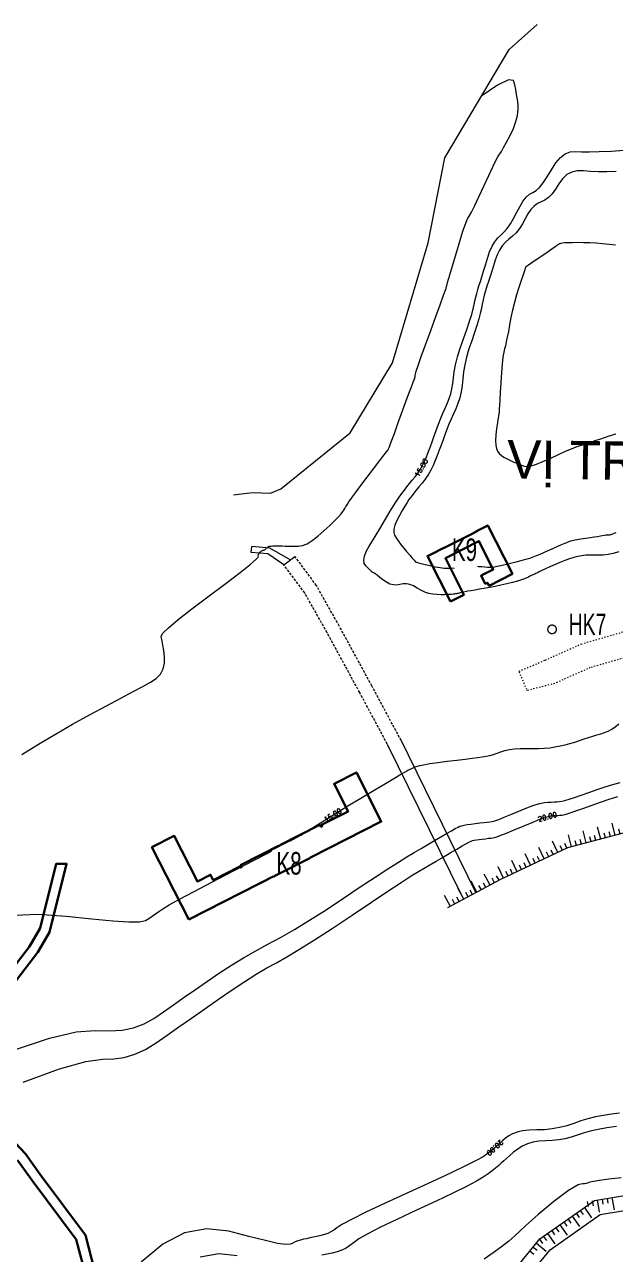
# Model space of a CAD drawing. Header units: inches. Extents: x 496359 to 501064, y 2374078 to 2377203.
# Drawn here: x 496846.4 to 496964.4, y 2376716.4 to 2376961.9 of the extents above; entities that cross this region are included whole.
import ezdxf
from ezdxf.enums import TextEntityAlignment as Align

# ---------------------------------------------------------------- set-up
doc = ezdxf.new("R2010")
doc.units = ezdxf.units.IN
doc.header["$MEASUREMENT"] = 0
doc.linetypes.add('ACAD_ISO03W100', pattern=[30, 12, -18])
doc.linetypes.add('DASHED', pattern=[0.75, 0.5, -0.25])
for name, color, linetype in [('chu', 6, 'Continuous'), ('MANH', 147, 'Continuous'), ('NOI', 2, 'Continuous'), ('tl', 8, 'Continuous')]:
    doc.layers.add(name, color=color, linetype=linetype)
for name, color, linetype, lineweight in [('EG Text2', 7, 'Continuous', 18), ('ISO', 252, 'Continuous', 20), ('LC Net dam 1', 30, 'Continuous', 30), ('LC Net manh', 239, 'Continuous', 5), ('manh1', 67, 'Continuous', 13)]:
    doc.layers.add(name, color=color, linetype=linetype, lineweight=lineweight)
doc.styles.add('EG Hai', font='')
doc.styles.get("Standard").update_dxf_attribs({"font": 'vnsimli.shx', "height": 2})
doc.styles.add('style1', font='')
doc.styles.get('EG Hai').set_extended_font_data('.VnArial NarrowH')
doc.styles.get('style1').set_extended_font_data('.VnAvantH')

# ---------------------------------------------------------------- blocks, each defined once
blk = doc.blocks.new('t2')
at = {"layer": 'tl', "color": 250, "lineweight": 0}
for p, q in [((-2, 0), (-2, -1)), ((-1, 0), (-1, -1)), ((0, 0), (0, -2.5))]:
    blk.add_line(p, q, dxfattribs=at)
blk = doc.blocks.new('Nền HT mới')
at = {"layer": 'MANH', "lineweight": 0, "elevation": -28.38}
for points in [[(160.64, 587.25), (164.41, 587.72), (168.01, 587.62), (170.09, 588.5), (183.9, 599.69), (192.34, 613.63), (199.48, 637.63), (202.82, 654.57), (215.71, 676.22), (221.25, 681.17)], [(239.48, 519.96), (227.33, 516.78), (213.95, 510.48), (203.37, 504.78)], [(164.17, 575.76), (164.28, 576.96)], [(170.66, 573.31), (167.47, 575.47), (164.17, 575.76)], [(171.96, 574.28), (167.88, 576.63), (164.28, 576.96)], [(170.66, 573.31), (172.88, 574.96)], [(193.82, 538.74), (209, 507.81)], [(191.33, 537.52), (206.01, 507.62)]]:
    blk.add_lwpolyline(points, dxfattribs=at)
at = {"layer": 'MANH', "linetype": 'ACAD_ISO03W100', "lineweight": 0, "ltscale": 0.02, "elevation": -28.38}
for points in [[(313.16, 593.72), (306.06, 592.47), (291.93, 593.99), (280.89, 587.71), (270.79, 581.86), (261.63, 575.83), (259.79, 570.4), (253.59, 565.93), (245.98, 563.77), (240.1, 560.32), (230.17, 557.49), (222.78, 554.2), (217.62, 551.98)], [(305.01, 587.56), (293, 588.84), (283.38, 583.37), (273.42, 577.61), (265.81, 572.6), (264.01, 567.28), (255.8, 561.36), (247.96, 559.13), (242.08, 555.68), (231.88, 552.78), (224.79, 549.62), (219.25, 548.2)], [(217.62, 551.98), (219.18, 548.36), (219.25, 548.2)]]:
    blk.add_lwpolyline(points, dxfattribs=at)
at = {"layer": 'MANH', "linetype": 'DASHED', "lineweight": 0, "elevation": -28.38}
for points in [[(193.77, 538.83), (188.26, 549.11), (181.73, 561.09), (177.16, 569.2), (172.88, 574.96)], [(191.33, 537.52), (185.82, 547.79), (179.31, 559.75), (174.83, 567.69), (170.66, 573.31)]]:
    blk.add_lwpolyline(points, dxfattribs=at)
at = {"layer": 'MANH', "color": 2, "lineweight": 0, "elevation": -28.38}
for points in [[(216.58, 432.35), (221.83, 438.71), (232.71, 446.4), (251.47, 449.51), (262.08, 449.2), (277, 452.04), (293.19, 460.82), (303.16, 471.21), (309.43, 480.31), (318.9, 488.61), (327.75, 496.68), (337.67, 505.8), (345.46, 499.05), (352.47, 492.14), (359.93, 483.88), (368.39, 473.85), (376.54, 464.16), (383.43, 453.97), (386.4, 443.31), (385.05, 431.55)], [(218.5, 429.96), (223.89, 436.49), (233.88, 443.55), (251.67, 446.51), (262.32, 446.19), (278.02, 449.18), (295.03, 458.41), (305.49, 469.31), (311.69, 478.3), (320.9, 486.37), (329.78, 494.46), (337.73, 501.78), (343.43, 496.84), (350.3, 490.06), (357.67, 481.91), (366.09, 471.92), (374.14, 462.35), (380.67, 452.69), (383.35, 443.07), (382.12, 432.3)]]:
    blk.add_lwpolyline(points, dxfattribs=at)
at = {"layer": 'manh1', "lineweight": 0, "elevation": -28.38}
for points in [[(118.31, 535.43), (121.63, 537.48), (125.02, 539.5), (128.48, 541.48), (131.96, 543.39), (135.24, 545.16), (138.12, 546.69), (140.54, 547.98), (142.51, 549.01), (144.03, 549.84), (145.18, 550.6), (146.03, 551.49), (146.58, 552.51), (146.84, 553.67), (146.83, 554.95), (146.68, 556.19), (146.51, 557.23), (146.35, 558.05), (146.21, 558.65), (146.15, 559.08), (146.51, 559.68), (147.63, 560.75), (149.56, 562.36), (152.3, 564.5), (155.73, 567.09), (159.17, 569.67), (161.94, 571.78), (163.92, 573.34), (165.1, 574.35), (165.54, 574.83), (165.58, 575.02), (165.57, 575.15), (165.57, 575.26), (165.58, 575.36), (165.61, 575.44), (165.66, 575.52), (165.73, 575.61), (165.8, 575.7), (165.9, 575.8), (166, 575.91), (166.12, 576.01), (166.24, 576.09), (166.37, 576.16), (166.5, 576.2), (166.63, 576.23), (166.76, 576.27), (166.87, 576.32), (166.98, 576.4), (167.07, 576.5), (167.15, 576.62), (167.25, 576.75), (167.4, 576.85), (167.59, 576.94), (167.83, 577.01), (168.12, 577.05), (168.46, 577.08), (168.85, 577.1), (169.29, 577.1), (169.78, 577.09), (170.32, 577.07), (170.9, 577.05), (171.52, 577.02), (172.18, 577.01), (172.86, 577), (173.59, 577.01), (174.4, 577.15), (175.31, 577.52), (176.33, 578.14), (177.47, 579), (178.68, 580.07), (179.85, 581.18), (180.82, 582.13), (181.57, 582.91), (182.1, 583.5), (182.44, 583.92), (182.65, 584.24), (182.84, 584.54), (183.01, 584.82), (183.17, 585.1), (183.35, 585.39), (183.66, 585.85), (184.2, 586.61), (185, 587.7), (186.06, 589.12), (187.33, 590.82), (188.6, 592.5), (189.65, 593.89), (190.44, 594.92), (190.96, 595.6), (191.24, 595.96), (191.38, 596.14), (191.48, 596.29), (191.57, 596.45), (191.66, 596.62), (191.75, 596.84), (191.92, 597.3), (192.24, 598.19), (192.74, 599.53), (193.39, 601.33), (194.19, 603.52), (195, 605.71), (195.66, 607.52), (196.16, 608.86), (196.5, 609.75), (196.68, 610.21), (196.77, 610.44), (196.84, 610.64), (196.89, 610.85), (196.93, 611.08), (196.97, 611.36), (197.13, 611.96), (197.51, 613.12), (198.12, 614.88), (198.97, 617.22), (200.01, 620.08), (201.06, 622.92), (201.9, 625.23), (202.52, 626.93), (202.9, 628.01), (203.06, 628.51), (203.11, 628.7), (203.14, 628.83), (203.17, 628.95), (203.21, 629.09), (203.27, 629.27), (203.39, 629.69), (203.65, 630.55), (204.05, 631.89), (204.58, 633.69), (205.23, 635.9), (205.89, 638.11), (206.45, 639.9), (206.89, 641.22), (207.22, 642.07), (207.44, 642.5), (207.71, 642.93), (208.15, 643.75), (208.79, 645.03), (209.62, 646.78), (210.62, 648.91), (211.61, 651.04), (212.43, 652.76), (213.03, 654.01), (213.43, 654.78), (213.64, 655.13), (213.82, 655.38), (214.12, 655.86), (214.56, 656.63), (215.14, 657.7), (215.85, 659.02), (216.52, 660.45), (217.04, 661.8), (217.36, 663.05), (217.5, 664.19), (217.46, 665.24), (217.32, 666.24), (217.17, 667.22), (217.01, 668.2), (216.83, 669.16), (216.53, 670), (215.56, 670.17), (213.35, 669.1), (210.19, 666.95)], [(237.05, 651.83), (235.18, 651.77), (233.47, 651.78), (231.92, 651.85), (230.53, 651.96), (229.29, 651.97), (228.18, 651.73), (227.2, 651.21), (226.34, 650.41), (225.61, 649.38), (224.93, 648.3), (224.24, 647.39), (223.53, 646.67), (222.81, 646.14), (222.07, 645.78), (221.34, 645.44), (220.65, 644.94), (220.01, 644.27), (219.42, 643.42), (218.87, 642.41), (218.31, 641.38), (217.71, 640.44), (217.06, 639.62), (216.37, 638.91), (215.64, 638.3), (214.92, 637.7), (214.28, 636.98), (213.72, 636.15), (213.25, 635.19), (212.87, 634.13), (212.52, 633.02), (212.19, 631.94), (211.87, 630.9), (211.55, 629.91), (211.24, 628.96), (210.96, 628.03), (210.7, 627.13), (210.48, 626.24), (210.28, 625.36), (210.12, 624.48), (209.91, 623.52), (209.62, 622.4), (209.24, 621.12), (208.76, 619.66), (208.19, 618.06), (207.64, 616.4), (207.18, 614.8), (206.82, 613.27), (206.58, 611.81), (206.42, 610.42), (206.29, 609.1), (206.09, 607.85), (205.8, 606.66), (205.44, 605.54), (205, 604.47), (204.53, 603.43), (204.08, 602.4), (203.65, 601.36), (203.23, 600.33), (202.84, 599.29), (202.46, 598.25), (202.07, 597.22), (201.69, 596.19), (201.31, 595.16), (200.91, 594.14), (200.49, 593.15), (200.02, 592.2), (199.49, 591.29), (198.9, 590.42), (198.27, 589.6), (197.66, 588.86), (197.11, 588.2), (196.65, 587.63), (196.27, 587.15), (195.96, 586.75), (195.66, 586.32), (195.29, 585.75), (194.85, 585.03), (194.33, 584.16), (193.76, 583.16), (193.24, 582.15), (192.87, 581.23), (192.67, 580.44), (192.65, 579.76), (192.8, 579.2), (193.09, 578.66), (193.48, 578.07), (193.96, 577.42), (194.54, 576.7), (195.19, 575.94), (195.82, 575.22), (196.32, 574.65), (196.69, 574.23), (196.92, 573.97), (197.04, 573.86), (197.2, 573.81), (197.55, 573.72), (198.12, 573.57), (198.91, 573.38), (199.89, 573.15), (200.93, 572.92), (201.88, 572.75), (202.72, 572.65), (203.45, 572.61), (204.08, 572.63), (204.66, 572.69), (205.23, 572.75), (205.82, 572.81), (206.42, 572.87), (207.03, 572.94), (207.65, 572.99), (208.28, 573.01), (208.92, 573.01), (209.57, 572.99), (210.22, 572.94), (210.84, 572.89), (211.36, 572.86), (211.8, 572.84), (212.15, 572.84), (212.43, 572.85), (212.76, 572.91), (213.27, 573.01), (213.97, 573.16), (214.88, 573.36), (215.95, 573.61), (217.07, 573.88), (218.09, 574.14), (219, 574.4), (219.79, 574.65), (220.48, 574.9), (221.14, 575.16), (221.85, 575.45), (222.63, 575.78), (223.48, 576.15), (224.39, 576.54), (225.27, 576.93), (226.03, 577.27), (226.67, 577.55), (227.18, 577.77), (227.58, 577.95), (227.99, 578.09), (228.52, 578.23), (229.19, 578.37), (229.99, 578.5), (230.91, 578.63), (231.84, 578.75), (232.66, 578.87), (233.35, 578.97), (233.91, 579.06), (234.34, 579.14), (234.69, 579.21), (234.98, 579.26), (235.23, 579.3), (235.43, 579.31), (235.59, 579.32), (235.74, 579.32), (235.89, 579.33), (236.04, 579.37), (236.21, 579.42), (236.4, 579.49), (236.66, 579.61), (237.03, 579.79)], [(116.84, 476.48), (123.83, 478.77), (129.17, 480.02), (132.96, 480.32), (135.81, 480.25), (138.34, 480.4), (140.65, 480.86), (142.77, 481.64), (144.72, 482.73), (146.63, 484.04), (148.64, 485.45), (150.77, 486.95), (153.02, 488.53), (155.39, 490.18), (157.81, 491.83), (160.23, 493.39), (162.64, 494.85), (165.05, 496.22), (167.46, 497.53), (170, 498.9), (172.78, 500.5), (175.81, 502.35), (179.09, 504.44), (182.56, 506.73), (185.94, 508.98), (188.93, 510.96), (191.47, 512.62), (193.57, 513.95), (195.25, 514.99), (196.69, 515.85), (198.07, 516.67), (199.42, 517.46), (200.74, 518.23), (202.02, 518.98), (203.18, 519.65), (204.15, 520.2), (204.91, 520.62), (205.47, 520.92), (205.85, 521.09), (206.19, 521.21), (206.66, 521.32), (207.27, 521.43), (208.03, 521.54), (208.91, 521.65), (209.81, 521.76), (210.6, 521.86), (211.26, 521.94), (211.81, 522.01), (212.26, 522.08), (212.79, 522.21), (213.58, 522.48), (214.65, 522.89), (215.99, 523.44), (217.58, 524.1), (219.19, 524.76), (220.61, 525.28), (221.8, 525.65), (222.76, 525.87), (223.49, 525.94), (224.09, 525.94), (224.65, 525.95), (225.19, 525.98), (225.7, 526.03), (226.21, 526.11), (226.83, 526.25), (227.67, 526.5), (228.75, 526.85), (230.07, 527.31), (231.61, 527.86), (233.24, 528.44), (234.83, 528.97), (236.37, 529.45), (237.86, 529.87)], [(237.11, 461.12), (235.22, 460.86), (233.47, 460.57), (231.89, 460.23), (230.48, 459.84), (229.23, 459.41), (228.04, 459.01), (226.82, 458.69), (225.57, 458.47), (224.27, 458.34), (222.94, 458.29), (221.63, 458.22), (220.42, 458.03), (219.31, 457.7), (218.3, 457.23), (217.39, 456.64), (216.57, 455.99), (215.84, 455.38), (215.19, 454.82), (214.61, 454.3), (214.1, 453.82), (213.58, 453.34), (212.98, 452.82), (212.28, 452.27), (211.47, 451.67), (210.51, 451.02), (209.15, 450.21), (207.15, 449.14), (204.45, 447.81), (201.08, 446.22), (197.14, 444.41), (193.23, 442.6), (189.96, 441.03), (187.44, 439.73), (185.67, 438.7), (184.6, 437.94), (183.87, 437.36), (183.11, 436.88), (182.27, 436.47), (181.34, 436.13), (180.32, 435.87), (179.28, 435.64), (178.28, 435.44)], [(161.35, 435.32), (157.67, 435.71), (153.98, 435.03)]]:
    blk.add_lwpolyline(points, dxfattribs=at)
at = {"layer": 'manh1', "color": 1, "lineweight": 0, "elevation": -28.38}
for points in [[(237.56, 575.88), (236.47, 575.56), (235.44, 575.34), (234.47, 575.24), (233.55, 575.23), (232.67, 575.26), (231.82, 575.25), (231, 575.2), (230.19, 575.11), (229.4, 574.96), (228.59, 574.76), (227.72, 574.5), (226.79, 574.17), (225.8, 573.78), (224.76, 573.33), (223.77, 572.89), (222.92, 572.5), (222.23, 572.18), (221.7, 571.92), (221.31, 571.73), (221.02, 571.58), (220.78, 571.46), (220.59, 571.37), (220.43, 571.3), (220.3, 571.25), (220.17, 571.19), (220, 571.11), (219.78, 571.01), (219.51, 570.87), (219.19, 570.71), (218.74, 570.52), (218.13, 570.3), (217.33, 570.06), (216.36, 569.8), (215.22, 569.52), (214.02, 569.24), (212.86, 568.99), (211.76, 568.76), (210.71, 568.57), (209.73, 568.41), (208.85, 568.27), (208.08, 568.14), (207.44, 568.02), (206.92, 567.92), (206.52, 567.83), (206.2, 567.76), (205.92, 567.69), (205.68, 567.63), (205.48, 567.59), (205.31, 567.55), (205.15, 567.52), (204.96, 567.49), (204.74, 567.46), (204.48, 567.42), (204.19, 567.39), (203.82, 567.36), (203.35, 567.35), (202.77, 567.34), (202.08, 567.34), (201.3, 567.37), (200.46, 567.44), (199.64, 567.61), (198.84, 567.87), (198.06, 568.23), (197.3, 568.67), (196.56, 569.08), (195.84, 569.36), (195.16, 569.5), (194.49, 569.5), (193.85, 569.38), (193.2, 569.27), (192.54, 569.29), (191.87, 569.47), (191.17, 569.81), (190.47, 570.29), (189.82, 570.8), (189.29, 571.21), (188.89, 571.52), (188.62, 571.71), (188.46, 571.8), (188.38, 571.83), (188.32, 571.85), (188.28, 571.86), (188.25, 571.88), (188.22, 571.91), (188.16, 571.97), (188.01, 572.12), (187.77, 572.35), (187.45, 572.67), (187.06, 573.07), (186.74, 573.59), (186.63, 574.25), (186.76, 575.03), (187.12, 575.95), (187.69, 577), (188.39, 578.12), (189.1, 579.28), (189.82, 580.46), (190.53, 581.65), (191.23, 582.86), (191.91, 584.01), (192.56, 585.07), (193.16, 586.01), (193.71, 586.83), (194.23, 587.56), (194.74, 588.22), (195.25, 588.88), (195.78, 589.54), (196.32, 590.2), (196.87, 590.87), (197.4, 591.56), (197.89, 592.29), (198.33, 593.05), (198.73, 593.84), (199.08, 594.68), (199.43, 595.59), (199.8, 596.59), (200.21, 597.68), (200.64, 598.87), (201.11, 600.14), (201.59, 601.41), (202.05, 602.59), (202.5, 603.69), (202.93, 604.7), (203.34, 605.62), (203.71, 606.52), (204.01, 607.46), (204.25, 608.45), (204.42, 609.5), (204.53, 610.61), (204.69, 611.84), (204.96, 613.24), (205.37, 614.81), (205.9, 616.57), (206.56, 618.46), (207.22, 620.31), (207.77, 621.94), (208.2, 623.31), (208.51, 624.42), (208.7, 625.28), (208.85, 626.02), (209.01, 626.75), (209.19, 627.49), (209.41, 628.25), (209.65, 629.02), (209.92, 629.87), (210.23, 630.83), (210.56, 631.93), (210.93, 633.15), (211.34, 634.48), (211.78, 635.78), (212.27, 636.9), (212.8, 637.83), (213.38, 638.57), (214, 639.14), (214.64, 639.71), (215.28, 640.44), (215.93, 641.36), (216.57, 642.46), (217.22, 643.71), (217.86, 644.94), (218.5, 645.97), (219.13, 646.75), (219.76, 647.31), (220.39, 647.66), (221.04, 648.04), (221.73, 648.66), (222.48, 649.56), (223.27, 650.75), (224.12, 652.16), (225, 653.55), (225.91, 654.63), (226.85, 655.37), (227.83, 655.77), (228.87, 655.85), (230.11, 655.78), (231.71, 655.76), (233.68, 655.81), (236.02, 655.93), (238.67, 656.11)], [(236.95, 637.11), (235.66, 637.27), (234.33, 637.41), (233.03, 637.52), (231.77, 637.59), (230.55, 637.63), (229.38, 637.64), (228.33, 637.63), (227.46, 637.6), (226.79, 637.57), (226.31, 637.53), (226.01, 637.48), (225.82, 637.43), (225.68, 637.38), (225.58, 637.33), (225.5, 637.27), (225.43, 637.21), (225.26, 637.06), (224.85, 636.77), (224.2, 636.31), (223.3, 635.69), (222.19, 634.94), (221.08, 634.2), (220.19, 633.59), (219.54, 633.15), (219.15, 632.86), (218.97, 632.71), (218.88, 632.48), (218.71, 631.98), (218.45, 631.19), (218.08, 630.09), (217.63, 628.71), (217.15, 627.19), (216.72, 625.67), (216.34, 624.16), (216.02, 622.69), (215.76, 621.25), (215.52, 619.92), (215.31, 618.78), (215.11, 617.82), (214.92, 617.06), (214.74, 616.44), (214.58, 615.74), (214.42, 614.74), (214.27, 613.39), (214.13, 611.7), (214.01, 609.72), (213.9, 607.79), (213.81, 606.24), (213.75, 605.12), (213.71, 604.44), (213.69, 604.17), (213.69, 604.12), (213.69, 604.11), (213.69, 604.11), (213.69, 604.1), (213.7, 604.1), (213.7, 604.1), (213.7, 604.09), (213.7, 604.08), (213.7, 604.06), (213.69, 604.02), (213.66, 603.83), (213.6, 603.39), (213.49, 602.68), (213.34, 601.7), (213.16, 600.48), (213.01, 599.23), (212.95, 598.13), (212.99, 597.22), (213.12, 596.5), (213.36, 595.97), (213.69, 595.54), (214.12, 595.16), (214.64, 594.79), (215.25, 594.45), (215.94, 594.13), (216.64, 593.83), (217.27, 593.57), (217.83, 593.34), (218.31, 593.14), (218.75, 592.99), (219.28, 592.95), (220.06, 593.09), (221.11, 593.42), (222.43, 593.94), (223.98, 594.62), (225.56, 595.34), (226.95, 595.97), (228.13, 596.47), (229.09, 596.86), (229.85, 597.14), (230.54, 597.36), (231.3, 597.61), (232.13, 597.88), (233.04, 598.17), (234.02, 598.49), (234.94, 598.79), (235.67, 599.03), (236.21, 599.2), (236.54, 599.31), (236.73, 599.37), (237.01, 599.44)], [(115.63, 503.25), (121.45, 503.52), (127.15, 503.18), (132.31, 502.61), (136.51, 502.19), (139.68, 502), (141.82, 502.04), (143.01, 502.3), (143.7, 502.69), (144.34, 503.12), (145, 503.58), (145.71, 504.07), (146.52, 504.62), (147.77, 505.39), (149.79, 506.52), (152.62, 508.03), (156.26, 509.94), (160.6, 512.17), (164.98, 514.43), (168.73, 516.4), (171.76, 518.04), (174.04, 519.33), (175.67, 520.33), (177.11, 521.25), (178.83, 522.33), (180.9, 523.61), (183.34, 525.09), (186.07, 526.74), (188.73, 528.33), (190.95, 529.65), (192.65, 530.66), (193.85, 531.37), (194.56, 531.79), (195.02, 532.05), (195.46, 532.28), (195.9, 532.5), (196.37, 532.72), (196.89, 532.94), (197.57, 533.16), (198.55, 533.38), (199.84, 533.61), (201.44, 533.84), (203.31, 534.08), (205.2, 534.31), (206.87, 534.51), (208.27, 534.68), (209.41, 534.83), (210.31, 534.95), (211.07, 535.08), (211.8, 535.24), (212.54, 535.45), (213.28, 535.71), (214.04, 535.99), (214.84, 536.26), (215.75, 536.46), (216.76, 536.59), (217.88, 536.65), (219.09, 536.64), (220.33, 536.62), (221.53, 536.63), (222.68, 536.69), (223.78, 536.79), (224.83, 536.95), (225.85, 537.14), (226.85, 537.36), (227.82, 537.62), (228.78, 537.92), (229.72, 538.23), (230.63, 538.55), (231.51, 538.85), (232.36, 539.11), (233.17, 539.34), (233.96, 539.55), (234.71, 539.79), (235.45, 540.1), (236.16, 540.5), (236.86, 540.98), (237.57, 541.55)], [(238.05, 450.89), (235.6, 450.6), (233.75, 450.35), (232.51, 450.15), (231.82, 450), (231.43, 449.88), (231.09, 449.79), (230.74, 449.73), (230.37, 449.69), (229.97, 449.65), (229.43, 449.48), (228.63, 449.06), (227.56, 448.36), (226.22, 447.38), (224.63, 446.15), (223, 444.82), (221.49, 443.56), (220.14, 442.39), (218.95, 441.31), (217.9, 440.32), (216.83, 439.33), (215.59, 438.27), (214.14, 437.13), (212.5, 435.91), (210.69, 434.63)], [(118.62, 470.02), (125.88, 472.65), (131.1, 474.14), (134.41, 474.61), (136.69, 474.66), (138.8, 474.95), (140.9, 475.57), (143.01, 476.54), (145.15, 477.84), (147.36, 479.37), (149.72, 481.03), (152.21, 482.79), (154.85, 484.64), (157.6, 486.57), (160.32, 488.44), (162.84, 490.11), (165.15, 491.56), (167.25, 492.8), (169.18, 493.86), (171.26, 495.02), (173.79, 496.53), (176.82, 498.43), (180.35, 500.71), (184.29, 503.33), (188.15, 505.92), (191.45, 508.11), (194.11, 509.87), (196.12, 511.17), (197.54, 512.05), (198.68, 512.73), (199.85, 513.42), (201.11, 514.16), (202.46, 514.95), (203.88, 515.77), (205.22, 516.55), (206.32, 517.17), (207.17, 517.65), (207.74, 517.96), (208.09, 518.13), (208.35, 518.23), (208.69, 518.31), (209.13, 518.38), (209.67, 518.46), (210.31, 518.55), (210.96, 518.62), (211.53, 518.69), (212.01, 518.75), (212.41, 518.8), (212.75, 518.86), (213.23, 519), (214.02, 519.29), (215.17, 519.75), (216.67, 520.37), (218.47, 521.13), (220.28, 521.88), (221.83, 522.49), (223.06, 522.92), (223.98, 523.17), (224.59, 523.26), (225.03, 523.27), (225.43, 523.28), (225.81, 523.3), (226.18, 523.33), (226.55, 523.4), (227.08, 523.53), (227.88, 523.78), (228.99, 524.16), (230.4, 524.66), (232.08, 525.27), (233.89, 525.91), (235.66, 526.5), (237.38, 527.03)], [(237.75, 463.83), (236.14, 463.59), (234.51, 463.36), (232.93, 463.06), (231.42, 462.7), (229.97, 462.26), (228.58, 461.77), (227.19, 461.29), (225.76, 460.92), (224.28, 460.65), (222.74, 460.5), (221.18, 460.45), (219.69, 460.4), (218.37, 460.27), (217.25, 460.03), (216.32, 459.69), (215.58, 459.26), (214.97, 458.79), (214.43, 458.34), (213.95, 457.92), (213.53, 457.54), (213.15, 457.19), (212.77, 456.84), (212.33, 456.46), (211.82, 456.06), (211.21, 455.62), (210.47, 455.11), (209.22, 454.41), (207.12, 453.34), (204.11, 451.9), (200.2, 450.09), (195.54, 447.96), (190.89, 445.83), (187.06, 444.03), (184.18, 442.61), (182.26, 441.57), (181.22, 440.9), (180.64, 440.46), (180.08, 440.1), (179.46, 439.8), (178.77, 439.55), (178.03, 439.36), (177.27, 439.19), (176.53, 439.04), (175.84, 438.89), (175.18, 438.75), (174.56, 438.62), (173.99, 438.47), (173.45, 438.29), (172.95, 438.09), (172.48, 437.87), (171.97, 437.65), (171.08, 437.58), (169.43, 437.81), (166.97, 438.36), (163.7, 439.21), (159.68, 440.24), (155.27, 440.71), (150.85, 439.89), (146.47, 437.67), (142.16, 434.03)]]:
    blk.add_lwpolyline(points, dxfattribs=at)
at = {"layer": 'NOI', "lineweight": 0}
for p, rotation in [((231.07, 517.76, -12.86), 194.628361048552), ((233.97, 518.52, -12.86), 194.628361048552), ((236.87, 519.27, -12.86), 194.628361048552), ((225.4, 515.87, -12.86), 205.2415302697892), ((228.16, 517, -12.86), 194.628361048552), ((219.97, 513.31, -12.86), 205.2415302697892), ((222.68, 514.59, -12.86), 205.2415302697892), ((214.54, 510.75, -12.86), 205.2415302697892), ((217.26, 512.03, -12.86), 205.2415302697892), ((209.24, 507.94, -12.86), 208.2771869569943), ((211.89, 509.36, -12.86), 208.2771869569943), ((206.6, 506.52, -12.86), 208.2771869569943), ((203.96, 505.1, -12.86), 208.2771869569943), ((236.21, 446.98, -28.38), 9.422500437943123), ((230.71, 444.98, -28.38), 35.25728373518688), ((233.25, 446.49, -28.38), 9.422500437943123), ((228.26, 443.25, -28.38), 35.25728373518688), ((223.36, 439.79, -28.38), 35.25728373518688), ((225.81, 441.52, -28.38), 35.25728373518688), ((221.11, 437.84, -28.38), 50.47385117664297)]:
    blk.add_blockref('t2', p, dxfattribs=dict(at, rotation=rotation))
at = {"layer": 'chu', "color": 6, "lineweight": 0, "style": 'style1'}
blk.add_text('vÞ trÝ KHO §¹N', height=7.65, rotation=359.2672, dxfattribs=at).set_placement((215.23, 590.58, -28.38))
at = {"layer": 'manh1', "lineweight": 0}
for s, rotation, p in [('15.00', 59.7884, (198.13, 592.7, -28.38)), ('15.00', 31.7041, (180.43, 523.32, -28.38)), ('20.00', 15.5339, (223.32, 522.99, -28.38)), ('20.00', 222.7388, (212.84, 456.9, -28.38))]:
    blk.add_text(s, height=1, rotation=rotation, dxfattribs=at).set_placement(p, align=Align.MIDDLE)

msp = doc.modelspace()

# ---------------------------------------------------------------- linework, layer by layer
at = {"layer": 'LC Net dam 1', "const_width": 0.268, "elevation": -25.45}
msp.add_lwpolyline([(496950.91, 2376841.18, 1), (496952.63, 2376841.18, 1)], format="xyb", close=True, dxfattribs=at)
at = {"layer": 'LC Net dam 1'}
for points in [[(496840.19, 2376768.52), (496847.37, 2376777.84), (496849.48, 2376781.5), (496852.73, 2376794.38), (496854.79, 2376794.38), (496851.35, 2376780.74), (496849.03, 2376776.73), (496842.09, 2376767.71)], [(496843.49, 2376739.7), (496846.55, 2376736.46), (496849.53, 2376732.31), (496858.54, 2376720.24), (496860.39, 2376713.26), (496863.32, 2376706.3), (496863.8, 2376703.35), (496860.56, 2376697.91), (496864.08, 2376680.13), (496841.55, 2376623.57)], [(496839.49, 2376623.82), (496862, 2376680.32), (496858.45, 2376698.28), (496861.71, 2376703.75), (496861.38, 2376705.75), (496858.5, 2376712.61), (496856.71, 2376719.35), (496847.92, 2376731.13), (496845, 2376735.19)]]:
    msp.add_lwpolyline(points, dxfattribs=at)

# ---------------------------------------------------------------- block references
at = {"layer": 'LC Net manh'}
msp.add_blockref('Nền HT mới', (496727.52, 2376280.77, 2.92), dxfattribs=at)

# ---------------------------------------------------------------- texts
at = {"layer": 'EG Text2', "style": 'EG Hai', "width": 0.8}
msp.add_text('hk7', height=4.224, rotation=0, dxfattribs=at).set_placement((496958.84, 2376842.19, -0.04), align=Align.MIDDLE_CENTER)

# ---------------------------------------------------------------- next in the draw order: wipeouts: each hides what was drawn before it
at = {"ltscale": 500}
for points in [[(496931.34, 2376854.16), (496930.88, 2376854.71), (496930.62, 2376855.11), (496930.39, 2376855.6), (496930.22, 2376856.13), (496930.13, 2376856.62), (496930.1, 2376857.06), (496930.12, 2376857.59), (496930.18, 2376857.99), (496930.33, 2376858.57), (496930.46, 2376858.88), (496930.68, 2376859.32), (496930.95, 2376859.71), (496931.33, 2376860.15), (496931.73, 2376860.51), (496932.21, 2376860.83), (496932.66, 2376861.06), (496933.1, 2376861.21), (496933.49, 2376861.31), (496934, 2376861.39), (496934.43, 2376861.4), (496934.84, 2376861.37), (496935.38, 2376861.27), (496935.79, 2376861.14), (496936.18, 2376860.98), (496936.76, 2376860.63), (496937.02, 2376860.43), (496937.32, 2376860.16), (496937.58, 2376859.89), (496937.84, 2376859.54), (496938.09, 2376859.13), (496938.25, 2376858.79), (496938.37, 2376858.44), (496938.49, 2376857.98), (496938.55, 2376857.58), (496938.57, 2376857), (496938.51, 2376856.45), (496938.41, 2376856.02), (496938.3, 2376855.66), (496938.1, 2376855.22), (496937.88, 2376854.84), (496937.67, 2376854.55), (496937.34, 2376854.17), (496937.07, 2376853.93), (496936.66, 2376853.62), (496936.39, 2376853.45), (496936.13, 2376853.33), (496935.83, 2376853.2), (496935.48, 2376853.08), (496935.15, 2376853), (496934.8, 2376852.95), (496934.45, 2376852.92), (496934.16, 2376852.93), (496933.73, 2376852.97), (496933.37, 2376853.03), (496932.96, 2376853.15), (496932.57, 2376853.31), (496932.09, 2376853.56), (496931.87, 2376853.71), (496931.56, 2376853.95)], [(496896.31, 2376791.53), (496895.84, 2376792.08), (496895.59, 2376792.48), (496895.35, 2376792.97), (496895.19, 2376793.5), (496895.09, 2376793.99), (496895.06, 2376794.43), (496895.08, 2376794.96), (496895.14, 2376795.36), (496895.3, 2376795.94), (496895.42, 2376796.25), (496895.65, 2376796.69), (496895.91, 2376797.08), (496896.29, 2376797.52), (496896.7, 2376797.88), (496897.17, 2376798.2), (496897.62, 2376798.43), (496898.06, 2376798.58), (496898.45, 2376798.68), (496898.96, 2376798.76), (496899.39, 2376798.77), (496899.81, 2376798.74), (496900.35, 2376798.64), (496900.76, 2376798.51), (496901.14, 2376798.35), (496901.73, 2376798), (496901.99, 2376797.8), (496902.29, 2376797.53), (496902.54, 2376797.26), (496902.8, 2376796.91), (496903.05, 2376796.5), (496903.21, 2376796.16), (496903.34, 2376795.81), (496903.45, 2376795.35), (496903.51, 2376794.95), (496903.53, 2376794.37), (496903.47, 2376793.82), (496903.38, 2376793.39), (496903.26, 2376793.04), (496903.06, 2376792.59), (496902.84, 2376792.21), (496902.64, 2376791.92), (496902.3, 2376791.54), (496902.04, 2376791.3), (496901.63, 2376790.99), (496901.35, 2376790.82), (496901.1, 2376790.7), (496900.79, 2376790.57), (496900.45, 2376790.45), (496900.11, 2376790.37), (496899.77, 2376790.32), (496899.41, 2376790.29), (496899.13, 2376790.3), (496898.69, 2376790.34), (496898.33, 2376790.4), (496897.92, 2376790.52), (496897.53, 2376790.68), (496897.05, 2376790.93), (496896.83, 2376791.08), (496896.53, 2376791.32)]]:
    msp.add_wipeout(points, dxfattribs=at).translate(0, 0, -320.28).dxf.layer = 'ISO'

# ---------------------------------------------------------------- next in the draw order: linework, layer by layer
at = {"layer": 'LC Net dam 1'}
for points in [[(496931.48, 2376846.75), (496934.15, 2376848.11), (496930.45, 2376855.39), (496937.16, 2376858.8), (496940.03, 2376853.16), (496937.58, 2376851.91), (496938.41, 2376850.28), (496938.86, 2376850.5), (496939.17, 2376849.89), (496943.85, 2376852.28), (496938.93, 2376861.95), (496926.87, 2376855.81)], [(496879.2, 2376783.22), (496917.66, 2376802.79), (496912.67, 2376812.62), (496908.21, 2376810.35), (496911.02, 2376804.83), (496905.72, 2376802.13), (496905.85, 2376801.89), (496905.6, 2376801.76), (496905.4, 2376802.16), (496889.55, 2376794.1), (496889.75, 2376793.7), (496889.51, 2376793.58), (496889.38, 2376793.82), (496884.09, 2376791.13), (496883.54, 2376792.19), (496880.92, 2376790.86), (496876.3, 2376799.95), (496871.84, 2376797.69)]]:
    msp.add_lwpolyline(points, close=True, dxfattribs=at)

# ---------------------------------------------------------------- next in the draw order: texts
at = {"layer": 'EG Text2', "style": 'EG Hai', "width": 0.8}
for s, p in [('k9', (496934.26, 2376857.09, -320.28)), ('k8', (496899.22, 2376794.47, -320.28))]:
    msp.add_text(s, height=4.5, rotation=0, dxfattribs=at).set_placement(p, align=Align.MIDDLE_CENTER)

doc.saveas('drawing.dxf')
